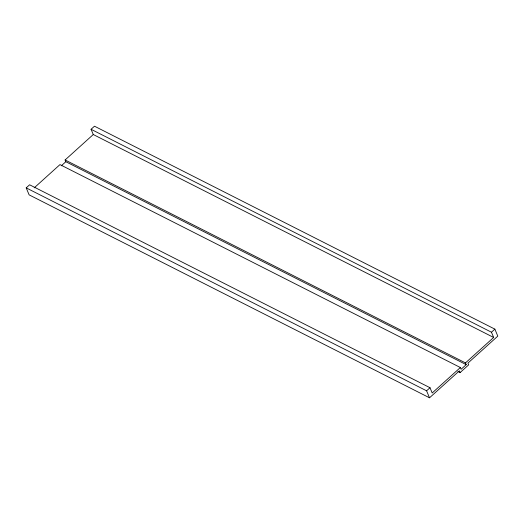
<?xml version="1.0" encoding="UTF-8"?>
<svg xmlns="http://www.w3.org/2000/svg" width="524" height="524" viewBox="0 0 524 524"><rect width="100%" height="100%" fill="white"/><g stroke="black" fill="none" stroke-linecap="round" stroke-linejoin="round"><path stroke-width="0.79" d="M93.265 134.53L91.071 129.284L94.484 126.199L494.872 329.131L497.8 336.126L467.925 363.106L468.659 364.855L460.118 372.564L459.391 370.815L429.516 397.801L29.128 194.869L26.2 187.874L29.613 184.789L430.001 387.727L432.195 392.967L460.367 367.527L461.094 369.276L466.216 364.652L465.489 362.903L65.1 159.971L93.265 134.53L493.654 337.463L465.489 362.903M34.204 187.867L59.978 164.595L460.367 367.527M61.275 165.826L65.828 161.72L466.216 364.652M26.2 187.874L426.588 390.806L430.001 387.727M91.071 129.284L491.46 332.216L494.872 329.131M457.93 371.457L460.118 372.564M491.46 332.216L493.654 337.463M426.588 390.806L429.516 397.801M65.1 159.971L65.828 161.72"/></g></svg>
